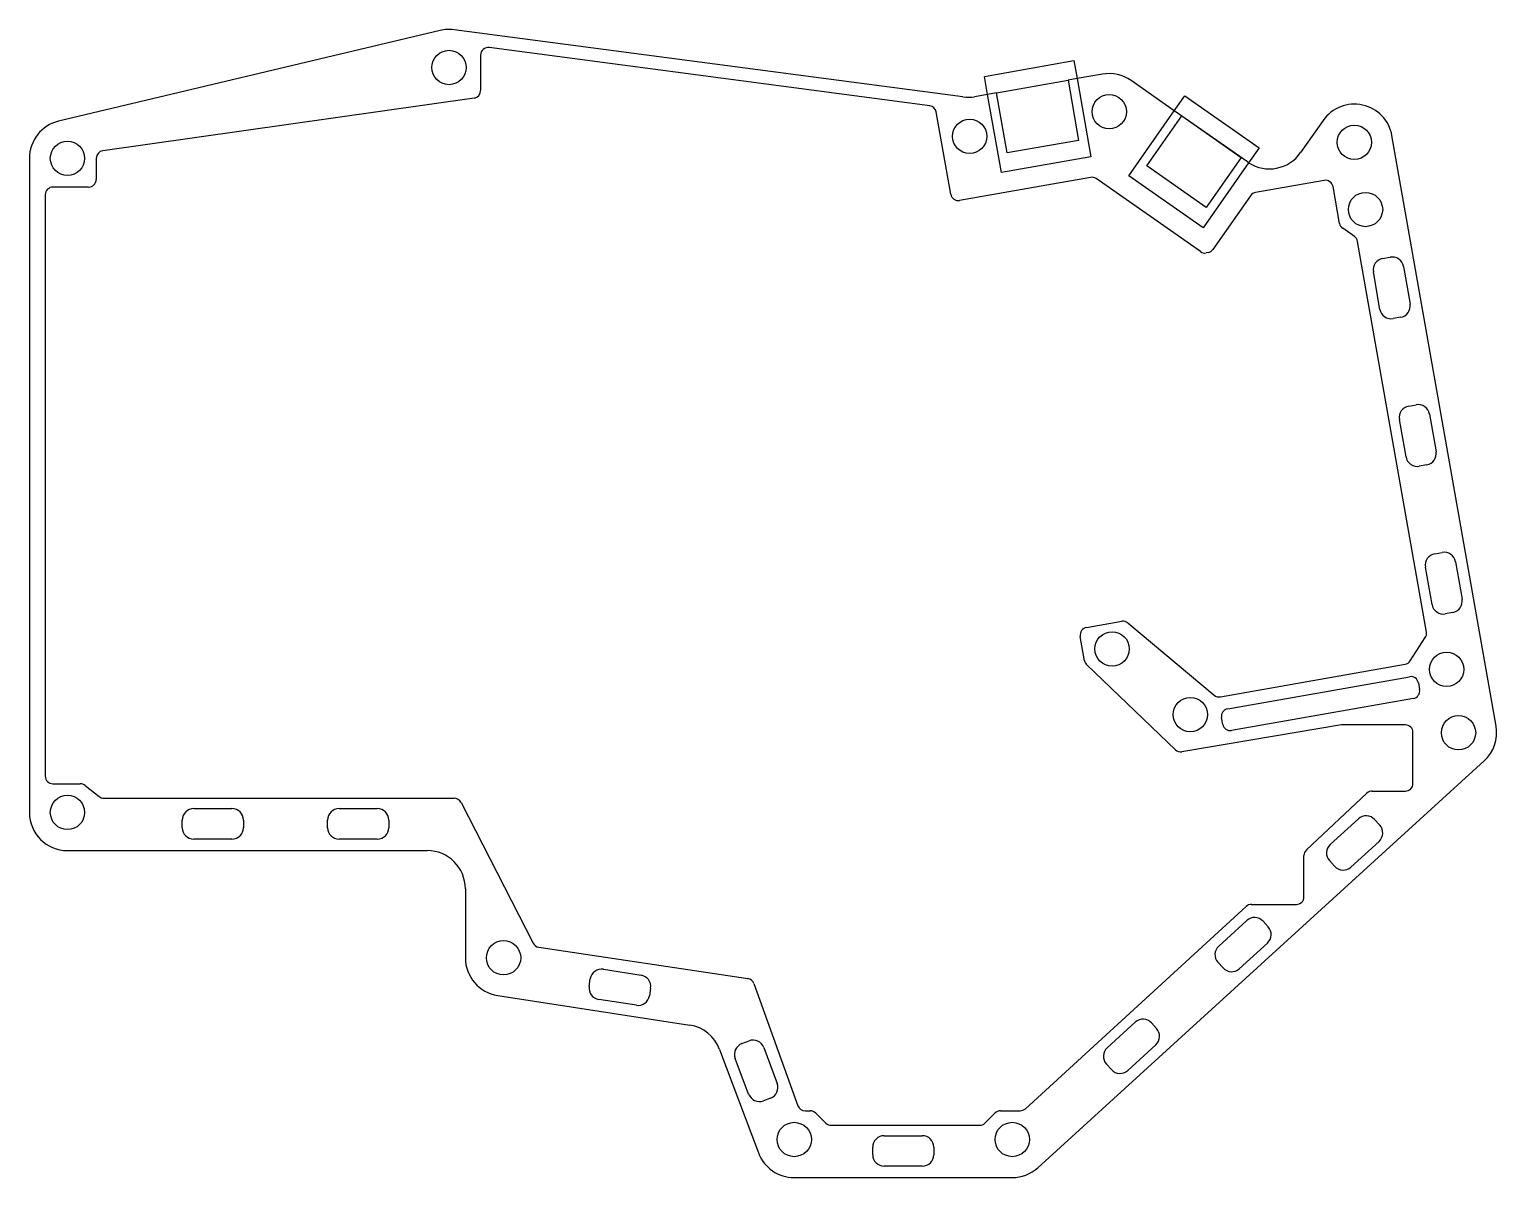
# Model space of a CAD drawing. Header units: metres. Extents: x -0.012 to 0.18, y -0.119 to 0.031.
import ezdxf

# ---------------------------------------------------------------- set-up
doc = ezdxf.new("R2010")
doc.units = ezdxf.units.M

msp = doc.modelspace()

# ---------------------------------------------------------------- linework, layer by layer
for p, q in [((0.041704397363469814, 0.03105778107342684), (-0.008301852636530202, 0.019151531073426833)), ((0.11022766423319853, 0.022331078410233744), (0.04351783502368041, 0.03115061755993519)), ((0.047006, 0.027813000000000004), (0.047006, 0.023167696817872875)), ((0.1058635799788896, 0.021182430164327692), (0.04813689932556748, 0.028804395666001206)), ((0.113044045532509, 0.02502887066215989), (0.12476325779335427, 0.02709528397639636)), ((0.12476325779335427, 0.027095283976396357), (0.12518001053275274, 0.024731761742169924)), ((0.11346079827190748, 0.022665348427933454), (0.113044045532509, 0.02502887066215989)), ((0.12852429923705236, 0.0253214500720165), (0.12518001053275274, 0.024731761742169924)), ((0.11464257046252427, 0.022873709868130906), (0.12399824411614024, 0.024523367555966742)), ((0.12518001053275274, 0.024731761742169924), (0.12399824122913808, 0.024523383928969605)), ((0.12399824411614024, 0.024523367555966742), (0.1253874295374757, 0.016644905531869078)), ((0.12518001053275274, 0.024731761742169924), (0.12698595446749097, 0.014489744737840093)), ((0.13791654900853734, 0.020532708975014354), (0.13226042230714222, 0.024493171528400425)), ((0.04614637315739721, 0.022177598147697857), (-0.002521623157397228, 0.015277598670175018)), ((0.11346079827190748, 0.022665348427933454), (0.11175124014521357, 0.022363907205107898)), ((0.1146425675755221, 0.02287372624113377), (0.11346079827190748, 0.022665348427933454)), ((0.11526674220664572, 0.012423331423603627), (0.11346079827190748, 0.022665348427933454)), ((0.11603175588385972, 0.014995247844033242), (0.11464257046252428, 0.022873709868130906)), ((0.13791654900853734, 0.020532708975014365), (0.13929068452912718, 0.02249517787973828)), ((0.13929068452912718, 0.02249517787973828), (0.1490385938561662, 0.015669618287160833)), ((0.10861963054449784, 0.009577098549497691), (0.10671748840633428, 0.02036468267599342)), ((0.13194890614383378, 0.012010031712839181), (0.13791654900853734, 0.020532708975014365)), ((0.13430847204422308, 0.013287704895511496), (0.13889708353503144, 0.01984092124982343)), ((0.14751677393615475, 0.01381055911218789), (0.13791654900853734, 0.020532708975014354)), ((0.13889708353503144, 0.019840921249823437), (0.14667902795577686, 0.014391945104488494)), ((0.15743673380040377, 0.01926049604117136), (0.15448041633935494, 0.015038437151877573)), ((0.1253874295374757, 0.016644905531869085), (0.11603175588385972, 0.014995247844033248)), ((0.14903859385616616, 0.01566961828716082), (0.14766632330938917, 0.01370981284107034)), ((0.1801020236481992, -0.06012656949363981), (0.16645653278690972, 0.01726085474775075)), ((-0.01214375, 0.0142875), (-0.01214375, -0.0714375)), ((-0.0033812500000000006, 0.0142875), (-0.00338125, 0.011525)), ((0.126985954467491, 0.0144897447378401), (0.11526674220664573, 0.01242333142360363)), ((0.14766632330938917, 0.01370981284107034), (0.14169681547087276, 0.0051844721202617215)), ((0.1466790279557769, 0.014391945104488504), (0.14209041646496853, 0.00783872875017657)), ((0.1269442704179328, 0.01179280035906468), (0.10977808647517698, 0.008765938974152409)), ((0.14135746782080488, 0.0020581274866170035), (0.1276914950319508, 0.011627144650341446)), ((0.14169681547087276, 0.005184472120261727), (0.13194890614383376, 0.012010031712839172)), ((0.1420904164649685, 0.007838728750176563), (0.13430847204422308, 0.013287704895511506)), ((-0.00438125, 0.010525), (-0.00904875, 0.010525)), ((0.1575783983112137, 0.011391260550196833), (0.14857331621767006, 0.00980342161361042)), ((0.15958539871671734, 0.005767766121642376), (0.15873685424189285, 0.010580100974851576)), ((-0.01004875, 0.009525), (-0.01004875, -0.066675)), ((0.14792781235104802, 0.009392190296949227), (0.14299457216042183, 0.0023467931519263636)), ((0.16152488080854202, 0.004052169541976093), (0.15999663003337855, 0.0051222622550203545)), ((0.14234906829379976, 0.00193556183526523), (0.14210469243482288, 0.0018924717778938047)), ((0.1709669460770384, -0.047809738731675724), (0.16193611212520315, 0.003406665675354012)), ((0.1652340817795155, 0.0011586369887842396), (0.16621888953252772, 0.0013322851664511696)), ((0.16795657342854642, 0.00011554580343323129), (0.16882481431688107, -0.004808492961627814)), ((0.16488558330483225, -0.005503085672295516), (0.1640173424164976, -0.0005790469072344704)), ((0.16760807495386315, -0.006546176857646524), (0.16662326720085094, -0.006719825035313454)), ((0.16864545449483792, -0.018188219071563427), (0.16963026224785013, -0.018014570893896496)), ((0.17136794614386885, -0.019231310256914408), (0.1722361870322035, -0.024155349021975456)), ((0.16829695602015465, -0.024849941732643183), (0.16742871513182, -0.019925902967582135)), ((0.17101944766918556, -0.025893032917994163), (0.17003463991617335, -0.026066681095661095)), ((0.1720568272101603, -0.037535075131911094), (0.1730416349631725, -0.037361426954244166)), ((0.17170832873547703, -0.04419679779299082), (0.17084008784714239, -0.039272759027929774)), ((0.1747793188591912, -0.038578166317262075), (0.17564755974752586, -0.04350220508232312)), ((0.17443082038450794, -0.04523988897834183), (0.17344601263149573, -0.04541353715600876)), ((0.12641710201031137, -0.047202005130232524), (0.1310347996023561, -0.04638778045600252)), ((0.13185026032998648, -0.046605726649990215), (0.14316341093716714, -0.056074087599718395)), ((0.1261704308196308, -0.05156183377424511), (0.12560594243496623, -0.0483604610609116)), ((0.16884620141883633, -0.05158277416239328), (0.17082195812933307, -0.04852625217311801)), ((0.1380657455680718, -0.06321557837348087), (0.12646377390318372, -0.05211059587536017)), ((0.14397887166479745, -0.05629203379370621), (0.16818002979119637, -0.05202471665163015)), ((0.14492636653428184, -0.05784460000562788), (0.16875871415717728, -0.05364231410608817)), ((0.16991717008785642, -0.054453473681433454), (0.17007345344775665, -0.05533980065914444)), ((0.16926229387241137, -0.056498256589823576), (0.14542994624951594, -0.06070054248936329)), ((0.1442714903188368, -0.059889382914018005), (0.14411520695893656, -0.059003055936307024)), ((0.15985482371652746, -0.05997373594033941), (0.1389223865210034, -0.06347943215435949)), ((0.1682115000000001, -0.05996000000000002), (0.16001999999999986, -0.059960000000000006)), ((0.16921150000000001, -0.06762750000000012), (0.16921150000000001, -0.060960000000000035)), ((0.12004898182067007, -0.11799572487937704), (0.1785457167038082, -0.0646905352613515)), ((-0.00904875, -0.067675), (-0.005464062118716417, -0.067675)), ((-0.004839367071161998, -0.06789413119055697), (-0.0030059450475544277, -0.06936086880944303)), ((0.1552400588711186, -0.07633692682079266), (0.1631749538310471, -0.06889796279585968)), ((0.16385889495992847, -0.0686275), (0.16821150000000012, -0.0686275)), ((-0.0023812500000000014, -0.06958), (0.04354480872072564, -0.06958)), ((0.009406250000000001, -0.0709375), (0.014406250000000002, -0.0709375)), ((0.028456250000000002, -0.0709375), (0.03345625, -0.0709375)), ((0.044434852085584314, -0.07012412413019432), (0.053878706635141355, -0.08856212586980568)), ((0.007906250000000007, -0.0734375), (0.007906250000000004, -0.0724375)), ((0.015906249999999997, -0.0724375), (0.015906249999999997, -0.0734375)), ((0.026956250000000008, -0.0734375), (0.02695625, -0.0724375)), ((0.03495625, -0.0724375), (0.03495625, -0.0734375)), ((0.15836916554059807, -0.07563540120887821), (0.16206489041997507, -0.07226766938820811)), ((0.16418392742998922, -0.0723660673058202), (0.16485747379412324, -0.0731052122816956)), ((0.014406250000000002, -0.0749375), (0.009406250000000001, -0.0749375)), ((0.03345625000000001, -0.0749375), (0.02845625000000001, -0.0749375)), ((-0.00714375, -0.0764375), (0.04000625000000001, -0.0764375)), ((0.16475907587651115, -0.0752242492917097), (0.16106335099713415, -0.0785919811123798)), ((0.154924, -0.08248650000000013), (0.154924, -0.07706646402493277)), ((0.15894431398712003, -0.07849358319476774), (0.158270767622986, -0.07775443821889233)), ((0.04500625, -0.0814375), (0.045006250000000005, -0.09048749999999998)), ((0.11840450918350201, -0.11027485157354172), (0.14735862177362793, -0.08374914842645866)), ((0.1480341309571303, -0.0834865), (0.15392399999999995, -0.0834865)), ((0.14374498181981357, -0.08896169861338457), (0.14744070669919057, -0.08559396679271448)), ((0.14955974370920472, -0.08569236471032657), (0.15023329007333874, -0.08643150968620197)), ((0.054620409547069794, -0.0890951863528683), (0.08201603277613094, -0.09320452983722746)), ((0.15013489215572665, -0.0885505466962161), (0.14643916727634965, -0.09191827851688619)), ((0.06308947434800041, -0.09199442119053985), (0.0680313328362535, -0.09275470711180957)), ((0.1443201302663355, -0.09181988059927412), (0.14364658390220147, -0.09108073562339872)), ((0.061226773840889634, -0.0942372646582855), (0.061378831025143576, -0.09324889296063488)), ((0.08280824622289241, -0.09385382172631819), (0.08859444610030856, -0.10987714446377825)), ((0.049245964078730296, -0.09542935848825308), (0.07441531557685847, -0.09930156641104204)), ((0.06742310409923774, -0.09670819390241205), (0.06248124561098465, -0.09594790798114233)), ((0.06928580460634853, -0.0944653504346664), (0.06913374742209459, -0.09545372213231702)), ((0.12912079809902904, -0.10228799601789097), (0.13281652297840604, -0.09892026419722089)), ((0.13493555998842016, -0.09901866211483297), (0.1356091063525542, -0.09975780709070838)), ((0.08125722287850835, -0.10173193017290064), (0.0821935520560774, -0.10138080673131225)), ((0.13551070843494212, -0.1018768441007225), (0.13181498355556512, -0.10524457592139258)), ((0.078336675543434, -0.10248780769135318), (0.0834246041121548, -0.116055617207942)), ((0.08213503148247932, -0.10834475498948201), (0.08037941427453736, -0.10366310910163679)), ((0.08412473098481356, -0.10225861533528322), (0.08588034819275552, -0.10694026122312844)), ((0.12969594654555094, -0.1051461780037805), (0.12902240018141692, -0.10440703302790509)), ((0.08500253958878452, -0.10887144015186459), (0.08406621041121548, -0.10922256359345298)), ((0.08953500000000027, -0.11053750000000001), (0.09023057287525375, -0.11053750000000001)), ((0.0909376796564403, -0.1108303932188134), (0.09225689321881315, -0.11214960678118627)), ((0.11310210678118658, -0.11214960678118652), (0.11442132034355898, -0.11083039321881413)), ((0.11512842712474526, -0.11053750000000001), (0.11772899999999961, -0.11053750000000001)), ((0.09296399999999942, -0.1124425), (0.11239500000000008, -0.1124425)), ((0.09839375000000002, -0.1163), (0.09839375000000002, -0.1153)), ((0.09989375000000002, -0.1138), (0.10489375000000002, -0.1138)), ((0.10639375000000002, -0.1153), (0.10639375000000002, -0.1163)), ((0.10489375000000002, -0.1178), (0.09989375000000002, -0.1178)), ((0.08810625, -0.11930000000000002), (0.11668125, -0.11930000000000002))]:
    msp.add_line(p, q)
for centre in [(0.042862500000000005, 0.026193750000000002), (0.129392540125387, 0.020397411306955462), (0.11110096712287651, 0.017172113467014315), (0.1615324940218487, 0.016392613859416094), (-0.007143750000000001, 0.014287500000000002), (0.1629893984516561, 0.007583015057829989), (0.12977812500000002, -0.05000625), (0.17361666692487224, -0.05268721942651715), (0.14003472254715593, -0.05860862228495947), (0.17517798488313815, -0.060994810381974476), (-0.007143750000000001, -0.0714375), (0.05000625, -0.0904875), (0.08810625, -0.11430000000000001), (0.11668125, -0.11430000000000001)]:
    msp.add_circle(centre, 0.00225)
for centre, radius, start, end in [((0.04286250000000002, 0.026193749999999846), 0.005000000000000155, 82.46874522213042, 103.39249775375076), ((0.048005999999999986, 0.02781300000000001), 0.0009999999999999874, 82.47843602099455, 180.0000000000004), ((0.129392540125387, 0.02039741130695548), 0.004999999999999978, 55.0000000000001, 99.99999999999999), ((0.046006, 0.023167696817872875), 0.0010000000000000009, 278.06943982572386, 360), ((0.10573268065332209, 0.02019103449832649), 0.0009999999999999935, 9.999999999999972, 82.47843602099383), ((0.11088299925687889, 0.027287945970169043), 0.005000000000000107, 262.46874522213074, 280.00000000000006), ((0.1615324940218487, 0.0163926138594161), 0.004999999999999989, 9.99999999999995, 144.99999999999952), ((-0.007143750000000004, 0.014287500000000003), 0.004999999999999996, 103.39249775375112, 180.00000000000006), ((-0.0023812500000000157, 0.014287500000000015), 0.0009999999999999848, 98.06943982572396, 180.00000000000088), ((0.15038465611791002, 0.017906319333632785), 0.004999999999999966, 234.99999999999926, 237.06641185263766), ((0.15038465611791002, 0.017906319333632785), 0.004999999999999966, 237.06641185263766, 324.9999999999999), ((0.1271179185955997, 0.010807992606052417), 0.0010000000000000492, 54.999999999999325, 99.99999999999821), ((-0.00904875, 0.009524999999999999), 0.0010000000000000009, 90, 179.9999999999999), ((-0.0043812500000000015, 0.011525), 0.001000000000000001, -89.99999999999989, 0), ((0.14874696439533697, 0.008818613860598325), 0.0009999999999998847, 99.99999999999984, 145.00000000000549), ((0.15775204648888067, 0.010406452797184648), 0.0009999999999999829, 10.000000000000117, 100.00000000000202), ((0.10960443829751004, 0.00975074672716462), 0.0009999999999999966, 189.9999999999999, 280.0000000000003), ((0.16057020646972966, 0.005941414299309476), 0.0010000000000001444, 190.0000000000084, 235.00000000000108), ((0.16095130437219082, 0.0032330174976870625), 0.001000000000000118, 9.999999999999943, 54.9999999999942), ((0.14193104425715594, 0.0028772795309061493), 0.001000000000000134, 235.00000000000443, 279.9999999999989), ((0.1421754201161329, 0.002920369588277366), 0.0009999999999999155, 279.9999999999963, 324.9999999999998), ((0.16549455404601587, -0.00031857464073406505), 0.0014999999999999712, 99.99999999999893, 190.00000000000105), ((0.16647936179902814, -0.00014492646306712986), 0.0014999999999999699, 9.99999999999892, 100.00000000000115), ((0.16636279493435052, -0.0052426134057951546), 0.0014999999999999699, 189.99999999999892, 280.00000000000114), ((0.1673476026873628, -0.005068965228128219), 0.0014999999999999712, -80.00000000000108, 10.000000000001023), ((0.1689059267613383, -0.019665430701081732), 0.001500000000000003, 100.0000000000001, 189.99999999999997), ((0.16989073451435052, -0.019491782523414797), 0.0015000000000000002, 10, 100.00000000000011), ((0.16977416764967296, -0.024589469466142794), 0.0015000000000000002, 189.99999999999997, 280.0000000000001), ((0.17075897540268517, -0.02441582128847586), 0.001500000000000003, -79.99999999999989, 10), ((0.17231729947666063, -0.03901228676142937), 0.0014999999999999725, 99.99999999999892, 190.00000000000105), ((0.1733021072296729, -0.038838638583762436), 0.0014999999999999725, 9.99999999999892, 100.00000000000104), ((0.1731855403649953, -0.04393632552649046), 0.0014999999999999725, 189.99999999999892, 280.000000000001), ((0.17417034811800758, -0.043762677348823525), 0.0014999999999999725, -80.00000000000108, 10.000000000001023), ((0.12659075018797838, -0.048186812883244674), 0.0009999999999999603, 100.00000000000541, 190.0000000000004), ((0.13120844778002305, -0.04737258820901486), 0.001000000000000137, 50.07289005235765, 100.00000000000051), ((0.1699821383240255, -0.047983386909342195), 0.0010000000000006087, -32.878903603338834, 9.999999999967107), ((0.12715523857264222, -0.051388185596578886), 0.000999999999999092, 189.9999999999679, 226.25383773744488), ((0.16800638161352954, -0.05103990889861858), 0.0009999999999993538, -79.99999999999967, -32.87890360330926), ((0.1689323623348442, -0.05462712185910038), 0.0009999999999999994, 10, 100.00000000000009), ((0.16908864569474444, -0.05551344883681136), 0.0010000000000000015, -79.99999999999983, 10), ((0.1438052234871307, -0.055307226040693776), 0.0010000000000001926, -129.9271099476495, -80.00000000001286), ((0.14510001471194878, -0.058829407758640095), 0.0009999999999999994, 99.9999999999999, 190), ((0.145256298071849, -0.05971573473635107), 0.0010000000000000015, 190, 279.99999999999983), ((0.16001999999999986, -0.060959999999998314), 0.0009999999999983078, 90.00000000000001, 99.507475283609), ((0.1682115, -0.060960000000000035), 0.0010000000000000148, 0, 89.99999999999523), ((0.17517798488313804, -0.06099481038197443), 0.0050000000000001, -47.658631483246616, 9.999999999999435), ((0.13875721023753093, -0.06249316809469865), 0.0010000000000002143, 226.25383773745534, 279.50747528359386), ((-0.00904875, -0.066675), 0.0010000000000000009, -180, -90), ((-0.005464062118716417, -0.06867499999999999), 0.0009999999999999866, 51.34019174590961, 90), ((0.16385889495992784, -0.06962749999999913), 0.0009999999999991372, 89.9999999999634, 133.15238973400506), ((0.16821150000000012, -0.0676275000000001), 0.0009999999999998899, -90, -7.887775610029521e-13), ((-0.0023812500000000023, -0.06858), 0.0010000000000000009, -128.65980825409017, -89.99999999999994), ((0.00940625000000001, -0.0724375), 0.0015000000000000042, 90.00000000000031, 180), ((0.014406249999999995, -0.0724375), 0.0015000000000000037, 0, 89.99999999999972), ((0.02845625000000001, -0.0724375), 0.0015000000000000048, 90.00000000000026, 180), ((0.03345625, -0.0724375), 0.0015000000000000029, 0, 89.99999999999986), ((0.04354480872072564, -0.07058000000000003), 0.0010000000000000284, 27.12130340416104, 90), ((-0.007143749999999994, -0.0714375), 0.005000000000000005, -180, -90.00000000000006), ((0.16307520996617614, -0.07337638685202119), 0.0014999999999999788, 42.341368516752794, 132.34136851675436), ((0.009406250000000008, -0.0734375), 0.0015000000000000037, 180, 269.9999999999997), ((0.014406249999999994, -0.0734375), 0.0015000000000000042, 270.00000000000034, 360), ((0.02845625000000001, -0.0734375), 0.0015000000000000048, 180, 269.9999999999997), ((0.03345625, -0.0734375), 0.0015000000000000029, 270.0000000000001, 360), ((0.16374875633031016, -0.0741155318278966), 0.0014999999999999788, -47.65863148324772, 42.341368516753846), ((0.04000625000000001, -0.0814375), 0.004999999999999994, 0, 90), ((0.15592400000000023, -0.07706646402493277), 0.0010000000000002201, 133.1523897340166, 180), ((0.15937948508679906, -0.07674411867269132), 0.0014999999999999788, 132.34136851675225, 222.34136851675385), ((0.1600530314509331, -0.07748326364856672), 0.0014999999999999788, 222.34136851675277, 312.34136851675436), ((0.15392399999999995, -0.08248649999999996), 0.0010000000000000495, -90, -9.54166404439055e-12), ((0.1480341309571304, -0.08448650000000006), 0.0010000000000000631, 90.00000000000476, 132.4937037180121), ((0.1484510262453916, -0.08670268425652762), 0.0015000000000000102, 42.34136851675382, 132.3413685167533), ((0.1491245726095256, -0.087441829232403), 0.0015000000000000102, -47.658631483246694, 42.341368516752794), ((0.05476874999999996, -0.08810625000000005), 0.0009999999999999354, -152.87869659584152, -98.53076560994431), ((0.1447553013660146, -0.09007041607719769), 0.0015000000000000102, 132.3413685167533, 222.3413685167528), ((0.05000625000000002, -0.09048749999999998), 0.005000000000000017, -180, -98.74616226255542), ((0.06286138857161952, -0.09347697873701583), 0.0015000000000000308, 81.25383773744585, 171.25383773744375), ((0.1454288477301486, -0.09080956105307307), 0.0015000000000000102, 222.34136851675385, 312.34136851675333), ((0.06270933138736559, -0.09446535043466639), 0.0015000000000000308, 171.25383773744585, 261.25383773744375), ((0.06780324705987258, -0.09423726465828552), 0.0015000000000000228, -8.746162262554122, 81.25383773744427), ((0.08186769232320068, -0.09419346619009582), 0.00100000000000006, 19.85521436932413, 81.46923439005151), ((0.06765118987561866, -0.0952256363559361), 0.001500000000000009, 261.25383773744477, 351.25383773744426), ((0.07365502965558876, -0.10424342489929514), 0.005000000000000015, 20.556045219583353, 81.25383773744474), ((0.13382684252460708, -0.100028981661034), 0.0015000000000000102, 42.34136851675382, 132.3413685167533), ((0.13450038888874105, -0.10076812663690939), 0.0015000000000000102, -47.658631483246694, 42.341368516752794), ((0.08178390804089096, -0.1031364239392542), 0.001500000000000015, 110.55604521958398, 200.55604521958293), ((0.08272023721845997, -0.10278530049766582), 0.001500000000000015, 20.55604521958398, 110.5560452195829), ((0.13013111764523005, -0.10339671348170408), 0.0015000000000000102, 132.3413685167533, 222.3413685167528), ((0.13080466400936405, -0.10413585845757947), 0.0015000000000000102, 222.34136851675385, 312.34136851675333), ((0.08447585442640192, -0.10746694638551102), 0.001500000000000015, -69.44395478041602, 20.5560452195829), ((0.0835395252488329, -0.1078180698270994), 0.001500000000000015, 200.55604521958398, 290.5560452195829), ((0.0895349999999993, -0.10953750000000104), 0.0009999999999989768, -160.14478563067888, -89.99999999994434), ((0.09023057287525375, -0.11153750000000016), 0.0010000000000001535, 45.00000000000901, 90), ((0.11512842712474716, -0.11153750000000232), 0.0010000000000023085, 90.00000000010893, 135), ((0.11772899999999961, -0.10953749999999904), 0.0010000000000009732, -90, -47.506296282039656), ((0.09296400000000038, -0.11144249999999906), 0.0010000000000009463, -135.00000000000057, -90.00000000005487), ((0.11239500000000008, -0.11144250000000017), 0.000999999999999832, -90, -44.99999999999381), ((0.09989375000000005, -0.11530000000000003), 0.0015000000000000308, 90.00000000000104, 179.99999999999892), ((0.10489375, -0.11530000000000003), 0.0015000000000000308, 1.0516032489249483e-12, 89.99999999999893), ((0.08810625, -0.11430000000000004), 0.004999999999999977, -159.44395478041645, -90), ((0.09989375000000005, -0.11629999999999997), 0.0015000000000000308, 180.00000000000105, 269.9999999999989), ((0.10489375, -0.11629999999999997), 0.0015000000000000308, 270.000000000001, 359.9999999999989), ((0.11668125, -0.11429999999999998), 0.005000000000000031, -90, -47.65863148324715)]:
    msp.add_arc(centre, radius, start, end)

doc.saveas('drawing.dxf')
